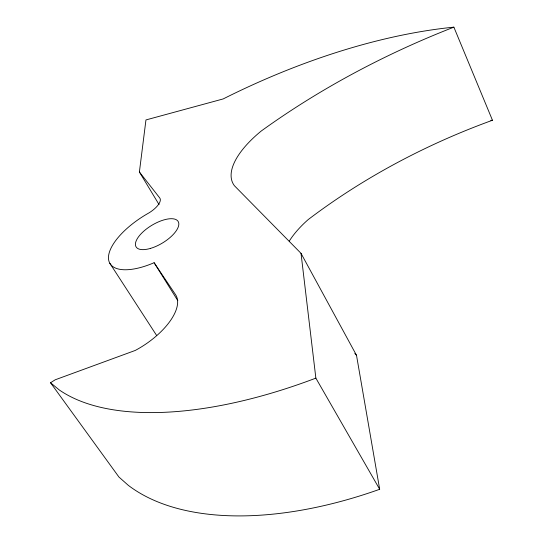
<?xml version="1.0" encoding="UTF-8"?>
<svg xmlns="http://www.w3.org/2000/svg" width="543" height="543" viewBox="0 0 543 543"><rect width="100%" height="100%" fill="white"/><g stroke="black" fill="none" stroke-linecap="round" stroke-linejoin="round"><path stroke-width="0.81" d="M159.065 204.596L139.395 172.002L145.958 119.935L223.153 98.941A412.979 200.489 -29.4 0 1 453.873 27.15L492.46 120.261A461.462 290.342 -21 0 0 308.193 219.589A86.303 42.748 -26.9 0 0 289.276 241.085M453.873 27.15A492.752 266.538 -22.6 0 0 261.183 131.067A90.511 37.806 -27.2 0 0 234.44 185.76L301.019 253.343L356.507 355.305L379.679 489.284A307.155 165.208 -27.5 0 1 128.196 485.245L118.937 477.032L50.54 382.747L55.182 379.801L135.261 350.445A53.988 24.944 -33.2 0 0 175.565 294.693L154.117 262.71A55.325 23.261 -31.1 0 1 108.525 259.059A55.325 23.261 -31.1 0 1 149.108 212.815A17.471 6.971 -30.9 0 0 159.737 197.944L139.395 172.002M50.54 382.747L59.228 389.915A323.879 147.723 -27.6 0 0 315.863 378.132L379.679 489.284M354.803 353.432L356.507 355.305M109.822 263.26L156.696 335.574M154.117 262.71L177.826 300.673M301.019 253.343L315.863 378.132M490.831 120.322A390.003 222.338 -29.6 0 1 492.46 120.261M150.479 248.402A24.571 10.324 -31.1 0 0 178.342 221.809A24.571 10.324 -31.1 0 0 142.544 232.316A24.571 10.324 -31.1 0 0 150.479 248.402"/></g></svg>
